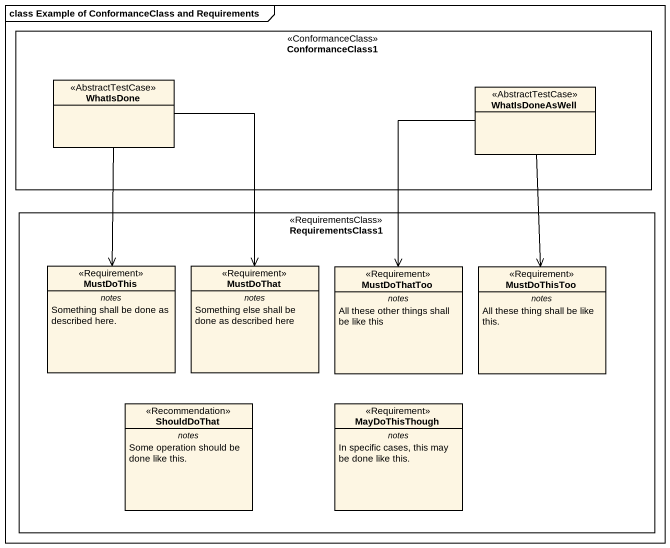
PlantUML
@startuml
mainframe class Example of ConformanceClass and Requirements
hide circle
hide empty members
rectangle ConformanceClass1 <<ConformanceClass>> {
  class WhatIsDone <<AbstractTestCase>>
  class WhatIsDoneAsWell <<AbstractTestCase>>
}
rectangle RequirementsClass1 <<RequirementsClass>> {
  class MustDoThis <<Requirement>> {
    -- notes --
    Something shall be done as described here.
  }
  class MustDoThat <<Requirement>> {
    -- notes --
    Something else shall be done as described here
  }
  class MustDoThatToo <<Requirement>> {
    -- notes --
    All these other things shall be like this
  }
  class MustDoThisToo <<Requirement>> {
    -- notes --
    All these thing shall be like this.
  }
  class ShouldDoThat <<Recommendation>> {
    -- notes --
    Some operation should be done like this.
  }
  class MayDoThisThough <<Requirement>> {
    -- notes --
    In specific cases, this may be done like this.
  }
}
WhatIsDone --> MustDoThis
WhatIsDone --> MustDoThat
WhatIsDoneAsWell --> MustDoThatToo
WhatIsDoneAsWell --> MustDoThisToo
@enduml
